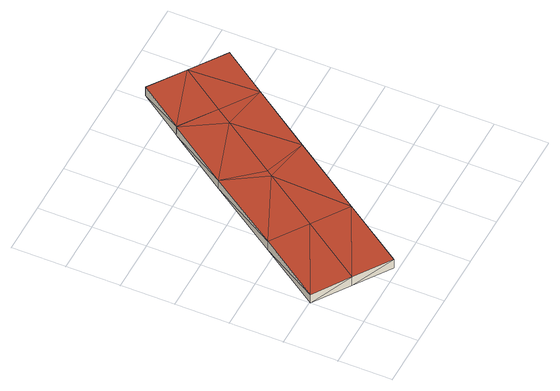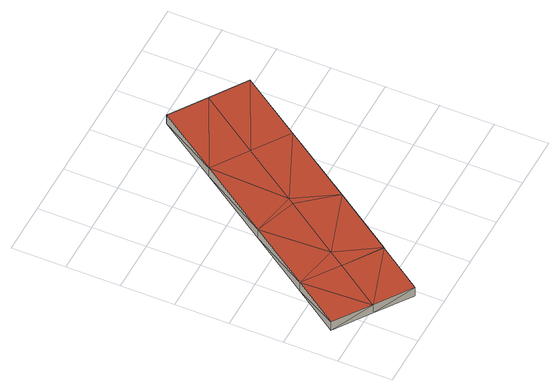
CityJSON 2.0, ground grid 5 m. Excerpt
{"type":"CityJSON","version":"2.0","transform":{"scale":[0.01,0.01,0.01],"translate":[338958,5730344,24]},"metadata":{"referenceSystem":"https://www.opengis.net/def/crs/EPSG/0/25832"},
"CityObjects":{
"building1":{"type":"Building","attributes":{"Geometrietyp2DReferenz":"2000","Gemeindeschluessel":"05170012","function":"53001_1800","roofType":"9999","measuredHeight":1},"geometry":[{"type":"Solid","lod":"2","boundaries":[[[[0,1,2]],[[1,3,2]],[[4,5,0]],[[5,1,0]],[[6,7,4]],[[7,5,4]],[[8,9,6]],[[9,7,6]],[[10,11,8]],[[11,9,8]],[[12,13,10]],[[13,11,10]],[[14,15,12]],[[15,13,12]],[[16,17,14]],[[17,15,14]],[[18,19,16]],[[19,17,16]],[[20,21,18]],[[21,19,18]],[[22,23,20]],[[23,21,20]],[[24,25,22]],[[25,23,22]],[[26,27,24]],[[27,25,24]],[[2,3,26]],[[3,27,26]],[[13,15,28]],[[28,15,17]],[[28,17,29]],[[29,17,19]],[[29,19,30]],[[30,19,31]],[[31,19,21]],[[31,21,32]],[[32,21,23]],[[32,23,25]],[[32,25,3]],[[3,25,27]],[[32,3,5]],[[5,3,1]],[[9,11,13]],[[9,13,28]],[[9,28,29]],[[9,29,7]],[[7,29,30]],[[7,30,31]],[[7,31,5]],[[5,31,32]],[[12,33,14]],[[33,16,14]],[[33,34,16]],[[34,18,16]],[[34,35,18]],[[35,36,18]],[[36,20,18]],[[36,37,20]],[[37,22,20]],[[37,24,22]],[[37,2,24]],[[2,26,24]],[[37,4,2]],[[4,0,2]],[[8,12,10]],[[8,33,12]],[[8,34,33]],[[8,6,34]],[[6,35,34]],[[6,36,35]],[[6,4,36]],[[4,37,36]]]],"semantics":{"surfaces":[{"type":"WallSurface"},{"type":"GroundSurface"},{"type":"RoofSurface"}],"values":[[0,0,0,0,0,0,0,0,0,0,0,0,0,0,0,0,0,0,0,0,0,0,0,0,0,0,0,0,1,1,1,1,1,1,1,1,1,1,1,1,1,1,1,1,1,1,1,1,1,1,2,2,2,2,2,2,2,2,2,2,2,2,2,2,2,2,2,2,2,2,2,2]]}}]}
},
"vertices":[
[2209,2295,156],[2209,2295,56],[1880,2524,156],[1880,2524,56],[1912,1868,156],[1912,1868,56],[1514,1293,155],[1514,1293,55],[1057,623,155],[1057,623,55],[662,45,155],[662,45,55],[332,270,155],[332,270,55],[1,495,155],[1,495,55],[396,1074,155],[396,1074,55],[854,1745,155],[854,1745,55],[1252,2321,156],[1252,2321,56],[1253,2322,156],[1253,2322,56],[1254,2324,156],[1254,2324,56],[1552,2752,156],[1552,2752,56],[726,848,55],[1084,1372,55],[1121,1426,55],[1482,1948,55],[1583,2095,56],[726,848,155],[1084,1372,155],[1121,1426,155],[1482,1948,155],[1583,2095,156]
]}
